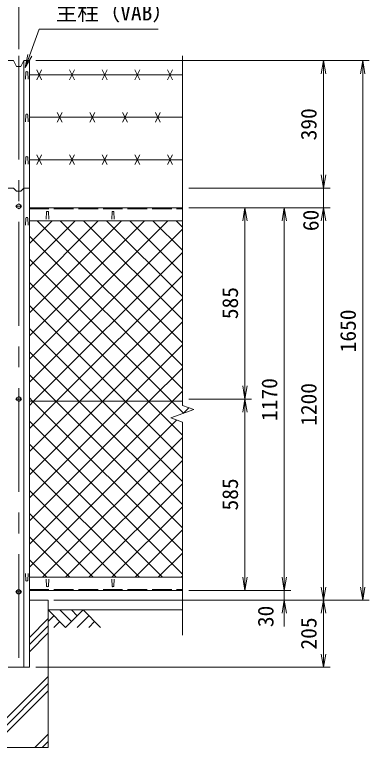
# Model space of a CAD drawing. Units: millimetres at full size. Extents: x -4200 to 4200, y -2970 to 2970.
# Drawn here: x -1392 to -309, y -456 to 1784 of the extents above; entities that cross this region are included whole.
import ezdxf
from ezdxf.enums import TextEntityAlignment as Align

# ---------------------------------------------------------------- set-up
doc = ezdxf.new("R2010")
doc.units = ezdxf.units.MM
doc.header["$LTSCALE"] = 10
doc.linetypes.add('DASHED', pattern=[7.5, 6, -1.5])
doc.linetypes.add('USER1', pattern=[50.8, 31.75, -6.35, 6.35, -6.35])
for name, color, linetype, lineweight in [('0-0_D-STR1', 1, 'Continuous', 18), ('0-1_D-BMK', 2, 'USER1', 13), ('0-2_D-STR-DIM', 7, 'Continuous', 13), ('0-3_D-BGD', 7, 'Continuous', 18), ('0-4_D-STR4', 7, 'Continuous', 18), ('0-5_D-DCR-HCH', 7, 'Continuous', 13), ('0-6_D-STR3', 3, 'Continuous', 13), ('0-7_D-STR-TXT', 7, 'Continuous', 13), ('0-8_0', 7, 'Continuous', 18), ('0-A_D-STR2', 7, 'Continuous', 13)]:
    doc.layers.add(name, color=color, linetype=linetype, lineweight=lineweight)
doc.styles.add('ＭＳ ゴシック', font='')
doc.styles.get('ＭＳ ゴシック').set_extended_font_data('MS Gothic')

# ---------------------------------------------------------------- blocks, each defined once
blk = doc.blocks.new('_Open')
at = {"layer": '0-8_0'}
blk.add_line((-10, 1.667), (0, 0), dxfattribs=at)
blk.add_lwpolyline([(-10, -1.667), (0, 0), (-10, 0)], dxfattribs=at)

msp = doc.modelspace()

# ---------------------------------------------------------------- linework, layer by layer
at = {"layer": '0-0_D-STR1'}
for p, q in [((-1363.97, -211.08), (-1363.97, 1643.63)), ((-1347.47, -211.08), (-1347.47, 1643.63)), ((-1357.97, 1608.21), (-1358.72, 1586.71)), ((-1351.97, 1608.21), (-1351.22, 1586.71)), ((-1357.97, 1478.3), (-1358.72, 1456.8)), ((-1351.97, 1478.3), (-1351.22, 1456.8)), ((-1357.97, 1348.4), (-1358.72, 1326.9)), ((-1351.97, 1348.4), (-1351.22, 1326.9)), ((-1347.47, 1193.92), (-879.97, 1193.92)), ((-1294.97, 1180.79), (-1295.72, 1159.29)), ((-1288.97, 1180.79), (-1288.22, 1159.29)), ((-1094.97, 1180.79), (-1095.72, 1159.29)), ((-1088.97, 1180.79), (-1088.22, 1159.29)), ((-1357.97, 1162.3), (-1358.72, 1140.8)), ((-1351.97, 1162.3), (-1351.22, 1140.8)), ((-879.97, 1153.92), (-1347.47, 1153.92)), ((-1357.97, 54.25), (-1358.72, 75.75)), ((-1351.97, 54.25), (-1351.22, 75.75)), ((-879.97, 63.92), (-1347.47, 63.92)), ((-1294.97, 37.05), (-1295.72, 58.55)), ((-1288.97, 37.05), (-1288.22, 58.55)), ((-1094.97, 37.05), (-1095.72, 58.55)), ((-1088.97, 37.05), (-1088.22, 58.55)), ((-1347.47, 23.92), (-879.97, 23.92)), ((-1412.47, -211.08), (-1347.47, -211.08))]:
    msp.add_line(p, q, dxfattribs=at)
at = {"layer": '0-0_D-STR1', "linetype": 'DASHED'}
for p, q in [((-1347.47, 1190.92), (-879.97, 1190.92)), ((-1347.47, 26.92), (-879.97, 26.92))]:
    msp.add_line(p, q, dxfattribs=at)
at = {"layer": '0-0_D-STR1'}
for points in [[(-1412.47, 1643.63), (-1395.97, 1643.63), (-1386.97, 1626.13), (-1372.97, 1626.13), (-1363.97, 1643.63), (-1347.47, 1643.63)], [(-1412.47, 1253.92), (-1395.97, 1253.92), (-1386.97, 1244.54), (-1372.97, 1244.54), (-1363.97, 1253.92), (-1347.47, 1253.92)]]:
    msp.add_lwpolyline(points, dxfattribs=at)
for centre, start, end in [((-1354.97, 1606.96), 22.61986, 157.38014), ((-1354.97, 1477.05), 22.61986, 157.38014), ((-1354.97, 1347.15), 22.61986, 157.38014), ((-1291.97, 1179.54), 22.61986, 157.38014), ((-1091.97, 1179.54), 22.61986, 157.38014), ((-1354.97, 1161.05), 22.61986, 157.38014), ((-1354.97, 55.5), 202.61986, 337.38014), ((-1291.97, 38.3), 202.61986, 337.38014), ((-1091.97, 38.3), 202.61986, 337.38014)]:
    msp.add_arc(centre, 3.25, start, end, dxfattribs=at)
at = {"layer": '0-1_D-BMK'}
for p, q in [((-1379.97, 1658.63), (-1379.97, -226.08)), ((-1369.97, 1198.42), (-1389.97, 1198.42)), ((-1369.97, 608.92), (-1389.97, 608.92)), ((-1369.97, 19.42), (-1389.97, 19.42))]:
    msp.add_line(p, q, dxfattribs=at)
at = {"layer": '0-2_D-STR-DIM'}
for p, q in [((-1379.97, 1678.63), (-1379.97, 1952.41)), ((-1379.97, 1678.63), (-1379.97, 1952.41)), ((-879.97, 1658.37), (-879.97, 589.57)), ((-1327.47, 1643.63), (-428.93, 1643.63)), ((-1327.47, 1643.63), (-308.93, 1643.63)), ((-448.93, 1253.92), (-448.93, 1643.63)), ((-328.93, 1643.63), (-328.93, -6.08)), ((-448.93, 1293.92), (-448.93, 1333.92)), ((-859.97, 1253.92), (-428.93, 1253.92)), ((-859.97, 1253.92), (-428.93, 1253.92)), ((-448.93, 1253.92), (-448.93, 1193.92)), ((-859.97, 1193.92), (-668.93, 1193.92)), ((-859.97, 1193.92), (-548.93, 1193.92)), ((-859.97, 1193.92), (-428.93, 1193.92)), ((-859.97, 1193.92), (-428.93, 1193.92)), ((-688.93, 608.92), (-688.93, 1193.92)), ((-568.93, 1193.92), (-568.93, 23.92)), ((-448.93, 1193.92), (-448.93, -6.08)), ((-448.93, 1153.92), (-448.93, 1113.92)), ((-859.97, 608.92), (-668.93, 608.92)), ((-859.97, 608.92), (-668.93, 608.92)), ((-688.93, 608.92), (-688.93, 23.92)), ((-844.74, 576.74), (-879.97, 589.57)), ((-915.21, 551.09), (-844.74, 576.74)), ((-879.97, 538.27), (-915.21, 551.09)), ((-879.97, 538.27), (-879.97, -113.39)), ((-568.93, 63.92), (-568.93, 103.92)), ((-859.97, 23.92), (-548.93, 23.92)), ((-859.97, 23.92), (-548.93, 23.92)), ((-859.97, 23.92), (-668.93, 23.92)), ((-568.93, 23.92), (-568.93, -6.08)), ((-1272.2, -6.08), (-428.93, -6.08)), ((-1269.97, -6.08), (-548.93, -6.08)), ((-1269.97, -6.08), (-428.93, -6.08)), ((-1269.97, -6.08), (-308.93, -6.08)), ((-448.93, -6.08), (-448.93, -211.08)), ((-568.93, -46.08), (-568.93, -86.08)), ((-1327.47, -211.08), (-428.93, -211.08))]:
    msp.add_line(p, q, dxfattribs=at)
at = {"layer": '0-3_D-BGD'}
msp.add_line((-1289.97, -36.08), (-879.97, -36.08), dxfattribs=at)
at = {"layer": '0-4_D-STR4'}
for p, q in [((-1289.97, -6.08), (-1347.47, -6.08)), ((-1289.97, -6.08), (-1289.97, -456.08)), ((-1289.97, -456.08), (-1469.97, -456.08))]:
    msp.add_line(p, q, dxfattribs=at)
at = {"layer": '0-5_D-DCR-HCH'}
for p, q in [((-1236.76, -89.29), (-1289.97, -36.08)), ((-1219.03, -71.56), (-1254.5, -36.08)), ((-1183.55, -36.08), (-1236.76, -89.29)), ((-1201.2, -53.91), (-1219.03, -36.08)), ((-1183.55, -36.08), (-1130.34, -89.29)), ((-1347.47, -119.73), (-1289.97, -62.23)), ((-1272.24, -53.82), (-1289.97, -71.48)), ((-1165.81, -53.82), (-1201.45, -89.29)), ((-1347.47, -141.82), (-1289.97, -84.32)), ((-1254.5, -71.56), (-1272.32, -89.29)), ((-1148.08, -71.56), (-1165.89, -89.29)), ((-1347.47, -163.92), (-1289.97, -106.42)), ((-1469.97, -419), (-1289.97, -239)), ((-1469.97, -441.1), (-1289.97, -261.1)), ((-1462.86, -456.08), (-1289.97, -283.2)), ((-1330.28, -456.08), (-1289.97, -415.78)), ((-1308.18, -456.08), (-1289.97, -437.88))]:
    msp.add_line(p, q, dxfattribs=at)
at = {"layer": '0-6_D-STR3'}
for p, q in [((-1324.97, 1615.33), (-1309.97, 1585.33)), ((-1324.97, 1585.33), (-1309.97, 1615.33)), ((-1224.97, 1615.33), (-1209.97, 1585.33)), ((-1224.97, 1585.33), (-1209.97, 1615.33)), ((-1124.97, 1615.33), (-1109.97, 1585.33)), ((-1124.97, 1585.33), (-1109.97, 1615.33)), ((-1024.97, 1615.33), (-1009.97, 1585.33)), ((-1024.97, 1585.33), (-1009.97, 1615.33)), ((-924.97, 1615.33), (-909.97, 1585.33)), ((-924.97, 1585.33), (-909.97, 1615.33)), ((-1347.47, 1600.33), (-879.97, 1600.33)), ((-1262.47, 1455.42), (-1247.47, 1485.42)), ((-1262.47, 1485.42), (-1247.47, 1455.42)), ((-1162.47, 1455.42), (-1147.47, 1485.42)), ((-1162.47, 1485.42), (-1147.47, 1455.42)), ((-1062.47, 1455.42), (-1047.47, 1485.42)), ((-1062.47, 1485.42), (-1047.47, 1455.42)), ((-962.47, 1455.42), (-947.47, 1485.42)), ((-962.47, 1485.42), (-947.47, 1455.42)), ((-1347.47, 1470.42), (-879.97, 1470.42)), ((-1324.97, 1355.52), (-1309.97, 1325.52)), ((-1324.97, 1325.52), (-1309.97, 1355.52)), ((-1224.97, 1355.52), (-1209.97, 1325.52)), ((-1224.97, 1325.52), (-1209.97, 1355.52)), ((-1124.97, 1355.52), (-1109.97, 1325.52)), ((-1124.97, 1325.52), (-1109.97, 1355.52)), ((-1024.97, 1355.52), (-1009.97, 1325.52)), ((-1024.97, 1325.52), (-1009.97, 1355.52)), ((-924.97, 1355.52), (-909.97, 1325.52)), ((-924.97, 1325.52), (-909.97, 1355.52)), ((-1347.47, 1340.52), (-879.97, 1340.52)), ((-1379.97, 1205.92), (-1386.47, 1202.17)), ((-1386.47, 1202.17), (-1386.47, 1194.66)), ((-1386.47, 1194.66), (-1379.97, 1190.91)), ((-1373.47, 1202.17), (-1379.97, 1205.92)), ((-1379.97, 1190.91), (-1373.47, 1194.66)), ((-1373.47, 1194.66), (-1373.47, 1202.17)), ((-1379.97, 616.42), (-1386.47, 612.67)), ((-1386.47, 612.67), (-1386.47, 605.16)), ((-1386.47, 605.16), (-1379.97, 601.41)), ((-1373.47, 612.67), (-1379.97, 616.42)), ((-1379.97, 601.41), (-1373.47, 605.16)), ((-1373.47, 605.16), (-1373.47, 612.67)), ((-879.97, 602.17), (-1347.47, 602.17))]:
    msp.add_line(p, q, dxfattribs=at)
msp.add_lwpolyline([(-1373.47, 15.66), (-1379.97, 11.91), (-1386.47, 15.66), (-1386.47, 23.17), (-1379.97, 26.92), (-1373.47, 23.17)], close=True, dxfattribs=at)
for centre in [(-1379.97, 1198.42), (-1379.97, 608.92), (-1379.97, 19.42)]:
    msp.add_circle(centre, 6.25, dxfattribs=at)
at = {"layer": '0-7_D-STR-TXT'}
msp.add_lwpolyline([(-953.77, 1739.49), (-1317.64, 1739.49), (-1359.23, 1624.28)], dxfattribs=at)
at = {"layer": '0-A_D-STR2'}
for p, q in [((-1347.47, 1084.61), (-1278.16, 1153.92)), ((-1347.47, 1013.9), (-1207.45, 1153.92)), ((-1347.47, 943.19), (-1136.74, 1153.92)), ((-1347.47, 872.48), (-1066.03, 1153.92)), ((-1347.47, 801.76), (-995.32, 1153.92)), ((-1347.47, 731.05), (-924.61, 1153.92)), ((-879.97, 710.33), (-1323.56, 1153.92)), ((-879.97, 781.04), (-1252.85, 1153.92)), ((-879.97, 851.75), (-1182.14, 1153.92)), ((-879.97, 922.46), (-1111.43, 1153.92)), ((-879.97, 993.17), (-1040.72, 1153.92)), ((-879.97, 1063.88), (-970.01, 1153.92)), ((-879.97, 1134.6), (-899.3, 1153.92)), ((-1347.47, 660.34), (-879.97, 1127.84)), ((-879.97, 639.62), (-1347.47, 1107.12)), ((-1334.94, 602.17), (-879.97, 1057.13)), ((-1264.23, 602.17), (-879.97, 986.42)), ((-983.94, 602.17), (-1347.47, 965.7)), ((-1193.52, 602.17), (-879.97, 915.71)), ((-1054.65, 602.17), (-1347.47, 894.99)), ((-1122.81, 602.17), (-879.97, 845)), ((-1125.36, 602.17), (-1347.47, 824.28)), ((-1052.1, 602.17), (-879.97, 774.29)), ((-1196.07, 602.17), (-1347.47, 753.57)), ((-981.39, 602.17), (-879.97, 703.58)), ((-1266.78, 602.17), (-1347.47, 682.86)), ((-910.68, 602.17), (-879.97, 632.87)), ((-1337.5, 602.17), (-1347.47, 612.15)), ((-1347.47, 589.63), (-1334.94, 602.17)), ((-1347.47, 518.92), (-1264.23, 602.17)), ((-1347.47, 448.21), (-1193.52, 602.17)), ((-1347.47, 377.5), (-1122.81, 602.17)), ((-1347.47, 306.79), (-1052.1, 602.17)), ((-1347.47, 236.08), (-981.39, 602.17)), ((-1347.47, 165.37), (-910.68, 602.17)), ((-879.97, 144.65), (-1337.5, 602.17)), ((-879.97, 215.36), (-1266.78, 602.17)), ((-879.97, 286.07), (-1196.07, 602.17)), ((-879.97, 356.78), (-1125.36, 602.17)), ((-879.97, 427.49), (-1054.65, 602.17)), ((-879.97, 498.2), (-983.94, 602.17)), ((-877.21, 564.92), (-859.88, 582.25)), ((-1347.47, 94.66), (-897.49, 544.64)), ((-879.97, 73.94), (-1347.47, 541.44)), ((-940.67, 63.92), (-1347.47, 470.72)), ((-1307.5, 63.92), (-879.97, 491.45)), ((-1236.79, 63.92), (-879.97, 420.74)), ((-1011.38, 63.92), (-1347.47, 400.01)), ((-1166.08, 63.92), (-879.97, 350.03)), ((-1082.09, 63.92), (-1347.47, 329.3)), ((-1095.37, 63.92), (-879.97, 279.31)), ((-1152.8, 63.92), (-1347.47, 258.59)), ((-1024.66, 63.92), (-879.97, 208.6)), ((-1223.51, 63.92), (-1347.47, 187.88)), ((-953.95, 63.92), (-879.97, 137.89)), ((-1294.22, 63.92), (-1347.47, 117.17)), ((-883.24, 63.92), (-879.97, 67.18))]:
    msp.add_line(p, q, dxfattribs=at)
msp.add_lwpolyline([(-876.31, 565.25), (-913.23, 602.17), (-1347.47, 1036.41)], dxfattribs=at)

# ---------------------------------------------------------------- block references
at = {"layer": '0-2_D-STR-DIM', "xscale": 4, "yscale": 4}
for p, rotation in [((-448.93, 1643.63), 90), ((-328.93, 1643.63), 90), ((-448.93, 1253.92), 270), ((-448.93, 1253.92), 270), ((-688.93, 1193.92), 90), ((-568.93, 1193.92), 90), ((-448.93, 1193.92), 90), ((-448.93, 1193.92), 90), ((-688.93, 608.92), 270), ((-688.93, 608.92), 90), ((-688.93, 23.92), 270), ((-568.93, 23.92), 270), ((-568.93, 23.92), 270), ((-448.93, -6.08), 270), ((-328.93, -6.08), 270), ((-568.93, -6.08), 90), ((-448.93, -6.08), 90), ((-448.93, -211.08), 270)]:
    msp.add_blockref('_Open', p, dxfattribs=dict(at, rotation=rotation))
at = {"layer": '0-7_D-STR-TXT', "xscale": 4, "yscale": 4, "rotation": 250.14821}
msp.add_blockref('_Open', (-1359.91, 1622.39), dxfattribs=at)

# ---------------------------------------------------------------- texts
at = {"layer": '0-2_D-STR-DIM', "style": 'ＭＳ ゴシック'}
for s, p in [('390', (-455.68, 1399.89)), ('60', (-449.37, 1122.3)), ('585', (-695.68, 853.17)), ('1650', (-335.68, 751.85)), ('1170', (-575.68, 542)), ('1200', (-455.68, 527)), ('585', (-695.68, 268.17)), ('30', (-587.19, -88.51)), ('205', (-455.68, -156.95))]:
    msp.add_text(s, height=48.09, rotation=90, dxfattribs=at).set_placement(p, align=Align.BOTTOM_LEFT)
at = {"layer": '0-7_D-STR-TXT', "style": 'ＭＳ ゴシック'}
msp.add_text('主柱（VAB）', height=48.09, dxfattribs=at).set_placement((-1266.72, 1752.07), align=Align.BOTTOM_LEFT)

doc.saveas('drawing.dxf')
